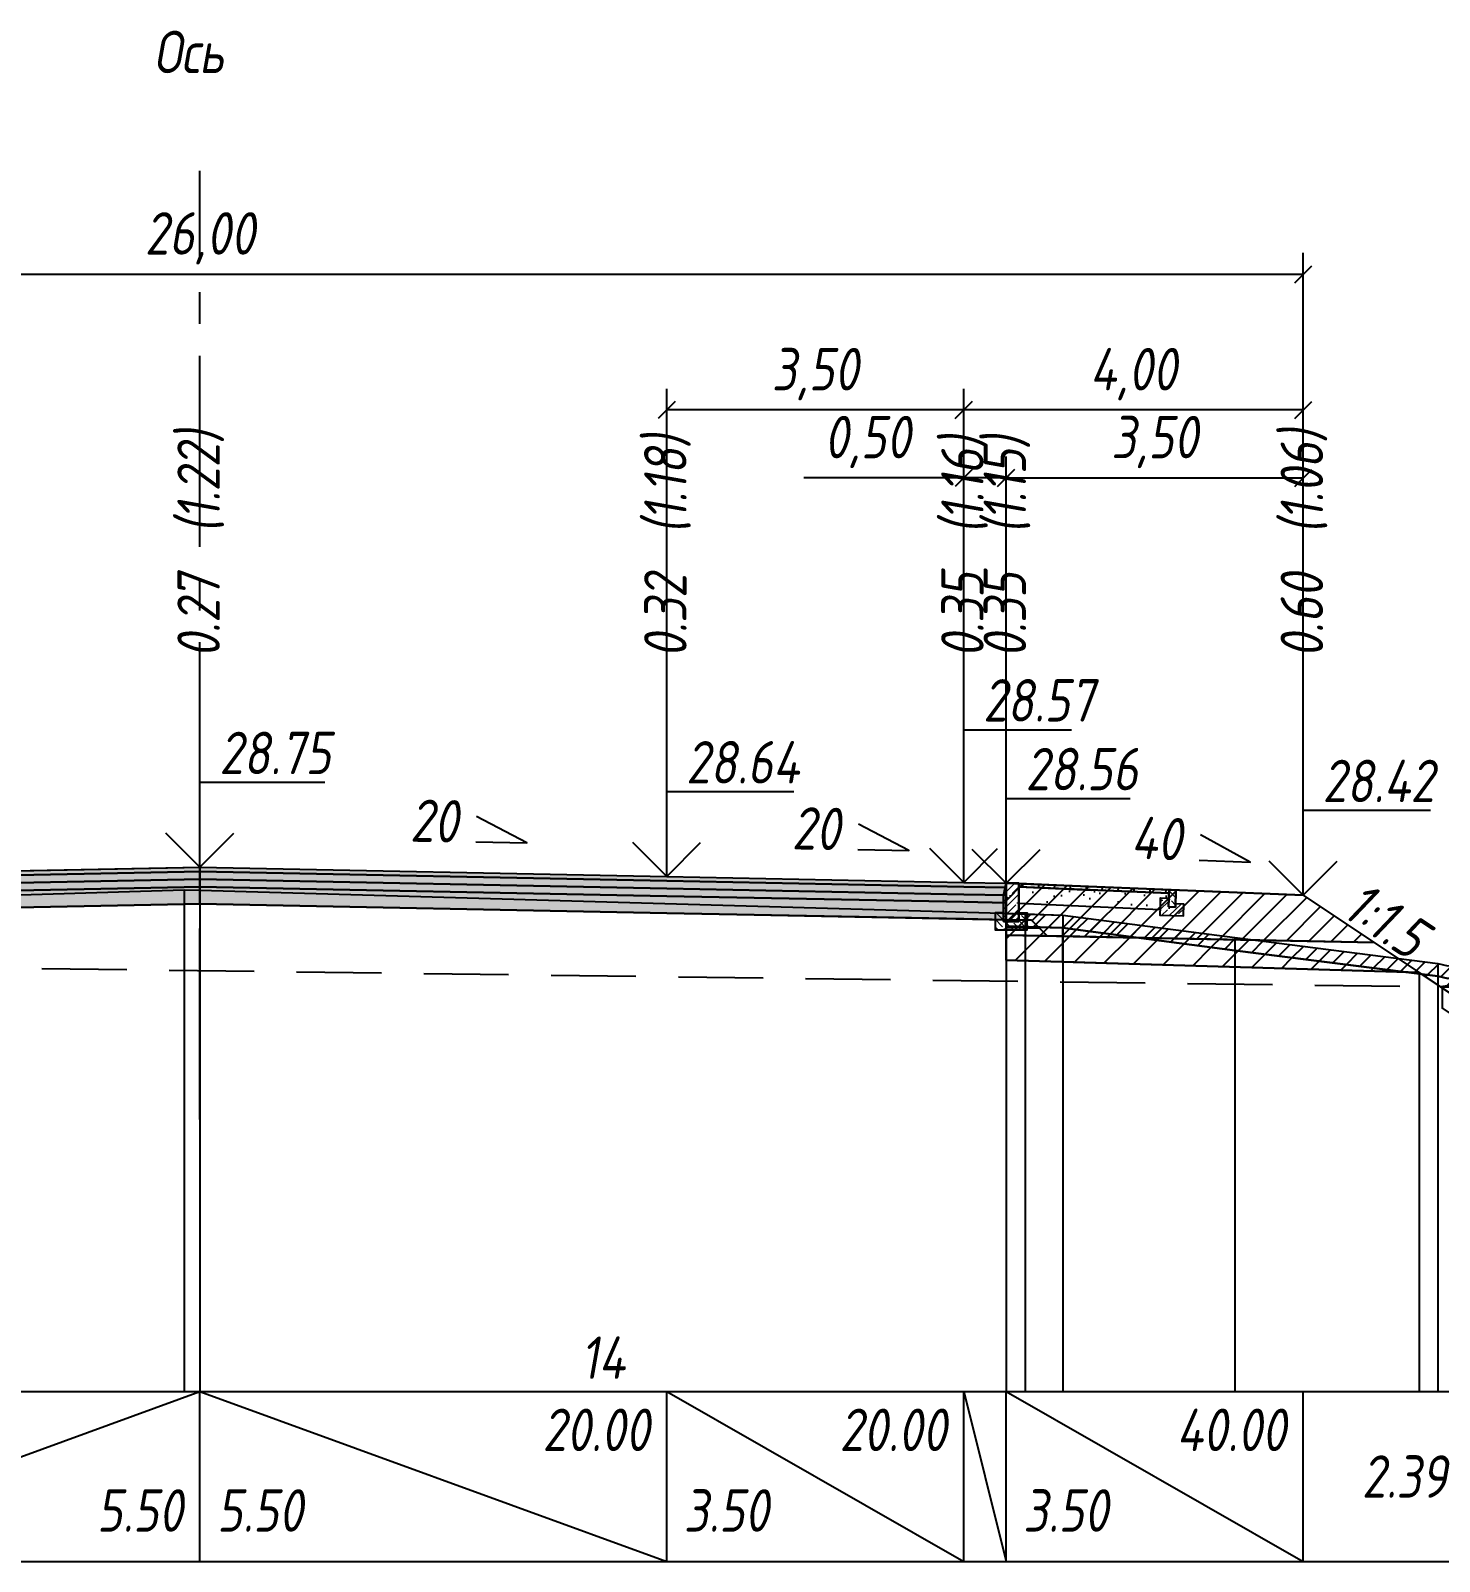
# Model space of a CAD drawing. Extents: x -717 to 1451, y -133302 to 233.
# Drawn here: x -200.5 to -117.5, y -108583.1 to -108492.9 of the extents above; entities that cross this region are included whole.
import ezdxf
from ezdxf.enums import TextEntityAlignment as Align

# ---------------------------------------------------------------- set-up
doc = ezdxf.new("R2010")
doc.units = 0
doc.linetypes.add('осевая2', pattern=[1.125, 0.75, -0.125, 0.125, -0.125])
doc.linetypes.add('штриховая', pattern=[0.75, 0.5, -0.25])
for name, color, linetype in [('Интерполированный поперечник', 2, 'Continuous'), ('КОД_399', 252, 'Continuous'), ('Код_514', 1, 'Continuous'), ('Контур_0', 7, 'Continuous'), ('Контур_2521', 7, 'Continuous'), ('Контур_2564', 7, 'Continuous'), ('Контур_2660', 7, 'Continuous'), ('Контур_2665', 7, 'Continuous'), ('Контур_400', 7, 'Continuous'), ('Контур_508', 7, 'Continuous'), ('Контур_512', 7, 'Continuous'), ('Контур_513', 7, 'Continuous'), ('Контур_818', 7, 'Continuous'), ('Красный поперечник', 1, 'Continuous'), ('Объём_2501', 7, 'Continuous'), ('Объём_2564', 7, 'Continuous'), ('Объём_2650', 7, 'Continuous'), ('Объём_2660', 7, 'Continuous'), ('Объём_2661', 7, 'Continuous'), ('Объём_2665', 7, 'Continuous'), ('Объём_2666', 7, 'Continuous'), ('Ось', 1, 'осевая2'), ('Откосы', 7, 'Continuous'), ('Отметки покрытия', 7, 'Continuous'), ('Рабочие отметки', 7, 'Continuous'), ('Рабочие отметки доп.', 7, 'Continuous'), ('Слои выравнивания', 7, 'Continuous'), ('Таблица', 7, 'Continuous'), ('Уклоны проезжей части', 7, 'Continuous'), ('Черный поперечник', 3, 'Continuous')]:
    doc.layers.add(name, color=color, linetype=linetype)
for name, color, linetype, true_color in [('Контур_2540', 2, 'Continuous', 0xffff00), ('Контур_2560', 2, 'Continuous', 0xffff00), ('Контур_2561', 7, 'Continuous', 0xff8040), ('Контур_2562', 3, 'Continuous', 0x00ff00), ('Контур_2563', 7, 'Continuous', 0xff8000), ('Контур_2570', 7, 'Continuous', 0x80ff00), ('Контур_2725', 7, 'Continuous', 0x323232), ('Контур_2736', 4, 'Continuous', 0x00ffff), ('Контур_2760', 7, 'Continuous', 0x323232), ('Контур_2761', 7, 'Continuous', 0x323232), ('Контур_2762', 7, 'Continuous', 0x323232), ('Контур_2763', 7, 'Continuous', 0x323232), ('Контур_402', 7, 'Continuous', 0xff6464), ('Контур_703', 4, 'Continuous', 0x00ffff), ('Объём_2520', 7, 'Continuous', 0x80ffff), ('Объём_2540', 2, 'Continuous', 0xffff00), ('Объём_2560', 2, 'Continuous', 0xffff00), ('Объём_2561', 7, 'Continuous', 0xff8040), ('Объём_2562', 3, 'Continuous', 0x00ff00), ('Объём_2563', 7, 'Continuous', 0xff8000), ('Объём_2570', 7, 'Continuous', 0x80ff00), ('Объём_2600', 7, 'Continuous', 0x808000), ('Объём_2746', 2, 'Continuous', 0xffff00)]:
    doc.layers.add(name, color=color, linetype=linetype, true_color=true_color)
doc.styles.get("Standard").update_dxf_attribs({"font": 'txt', "height": 2.5})
doc.styles.add('М', font='romand.shx', dxfattribs={"width": 0.8, "oblique": 10, "height": 2.5})
doc.dimstyles.new('ISO-25', dxfattribs={"dimtxt": 2.5, "dimasz": 2.5, "dimexe": 1.25, "dimexo": 0.625, "dimtad": 1, "dimtxsty": 'Standard', "dimcen": 2.5, "dimadec": 0, "dimazin": 0, "dimtfac": 1, "dimtmove": 0, "dimatfit": 3, "dimfxl": 1, "dimarcsym": 0})
pattern_1 = [(45, (-402.9053, 64.8836), (-0.898025612, 0.898025612), [])]

# ---------------------------------------------------------------- blocks, each defined once
blk = doc.blocks.new('_Oblique')
at = {"color": 0, "linetype": 'ByBlock', "lineweight": -2}
blk.add_line((-0.5, -0.5), (0.5, 0.5), dxfattribs=at)
blk = doc.blocks.new('*D2208')
at = {"color": 0, "lineweight": -2, "transparency": 16777216}
for p, q in [((-142.994, -108542.604), (-142.994, -108518.029)), ((-125.494, -108543.304), (-125.494, -108518.029)), ((-142.994, -108519.279), (-125.494, -108519.279))]:
    blk.add_line(p, q, dxfattribs=at)
at = {"layer": 'Defpoints', "color": 0, "transparency": 16777216}
for p in [(-125.494, -108519.279), (-142.994, -108543.229), (-125.494, -108543.929)]:
    blk.add_point(p, dxfattribs=at)
at = {"color": 0, "lineweight": -2, "transparency": 16777216, "rotation": 180}
blk.add_blockref('_Oblique', (-142.994, -108519.279), dxfattribs=at)
at = {"color": 0, "lineweight": -2, "transparency": 16777216}
blk.add_blockref('_Oblique', (-125.494, -108519.279), dxfattribs=at)
at = {"color": 0, "transparency": 16777216, "insert": (-134.244, -108517.166), "char_height": 2.5, "width": 9.58333, "attachment_point": 5, "style": 'М'}
blk.add_mtext('3,50', dxfattribs=at)
blk = doc.blocks.new('*D2210')
at = {"color": 0, "lineweight": -2, "transparency": 16777216}
for p, q in [((-145.494, -108542.554), (-145.494, -108518.029)), ((-142.994, -108542.604), (-142.994, -108518.029)), ((-145.494, -108519.279), (-154.923, -108519.279)), ((-142.994, -108519.279), (-145.494, -108519.279))]:
    blk.add_line(p, q, dxfattribs=at)
at = {"layer": 'Defpoints', "color": 0, "transparency": 16777216}
for p in [(-142.994, -108519.279), (-145.494, -108543.179), (-142.994, -108543.229)]:
    blk.add_point(p, dxfattribs=at)
at = {"color": 0, "lineweight": -2, "transparency": 16777216, "rotation": 180}
blk.add_blockref('_Oblique', (-145.494, -108519.279), dxfattribs=at)
at = {"color": 0, "lineweight": -2, "transparency": 16777216}
blk.add_blockref('_Oblique', (-142.994, -108519.279), dxfattribs=at)
at = {"color": 0, "transparency": 16777216, "insert": (-151.161, -108517.166), "char_height": 2.5, "width": 9.16667, "attachment_point": 5, "style": 'М'}
blk.add_mtext('0,50', dxfattribs=at)
blk = doc.blocks.new('*D2212')
at = {"color": 0, "lineweight": -2, "transparency": 16777216}
for p, q in [((-162.994, -108542.204), (-162.994, -108514.029)), ((-145.494, -108542.554), (-145.494, -108514.029)), ((-145.494, -108515.279), (-162.994, -108515.279))]:
    blk.add_line(p, q, dxfattribs=at)
at = {"layer": 'Defpoints', "color": 0, "transparency": 16777216}
for p in [(-162.994, -108515.279), (-162.994, -108542.829), (-145.494, -108543.179)]:
    blk.add_point(p, dxfattribs=at)
at = {"color": 0, "lineweight": -2, "transparency": 16777216, "rotation": 180}
blk.add_blockref('_Oblique', (-162.994, -108515.279), dxfattribs=at)
at = {"color": 0, "lineweight": -2, "transparency": 16777216}
blk.add_blockref('_Oblique', (-145.494, -108515.279), dxfattribs=at)
at = {"color": 0, "transparency": 16777216, "insert": (-154.244, -108513.166), "char_height": 2.5, "width": 9.58333, "attachment_point": 5, "style": 'М'}
blk.add_mtext('3,50', dxfattribs=at)
blk = doc.blocks.new('*D2213')
at = {"color": 0, "lineweight": -2, "transparency": 16777216}
for p, q in [((-145.494, -108542.554), (-145.494, -108514.029)), ((-125.494, -108543.304), (-125.494, -108514.029)), ((-125.494, -108515.279), (-145.494, -108515.279))]:
    blk.add_line(p, q, dxfattribs=at)
at = {"layer": 'Defpoints', "color": 0, "transparency": 16777216}
for p in [(-145.494, -108515.279), (-145.494, -108543.179), (-125.494, -108543.929)]:
    blk.add_point(p, dxfattribs=at)
at = {"color": 0, "lineweight": -2, "transparency": 16777216, "rotation": 180}
blk.add_blockref('_Oblique', (-145.494, -108515.279), dxfattribs=at)
at = {"color": 0, "lineweight": -2, "transparency": 16777216}
blk.add_blockref('_Oblique', (-125.494, -108515.279), dxfattribs=at)
at = {"color": 0, "transparency": 16777216, "insert": (-135.494, -108513.166), "char_height": 2.5, "width": 9.16667, "attachment_point": 5, "style": 'М'}
blk.add_mtext('4,00', dxfattribs=at)
blk = doc.blocks.new('*D2215')
at = {"color": 0, "lineweight": -2, "transparency": 16777216}
for p, q in [((-255.494, -108543.304), (-255.494, -108506.029)), ((-125.494, -108543.304), (-125.494, -108506.029)), ((-255.494, -108507.279), (-125.494, -108507.279))]:
    blk.add_line(p, q, dxfattribs=at)
at = {"layer": 'Defpoints', "color": 0, "transparency": 16777216}
for p in [(-125.494, -108507.279), (-255.494, -108543.929), (-125.494, -108543.929)]:
    blk.add_point(p, dxfattribs=at)
at = {"color": 0, "lineweight": -2, "transparency": 16777216, "rotation": 180}
blk.add_blockref('_Oblique', (-255.494, -108507.279), dxfattribs=at)
at = {"color": 0, "lineweight": -2, "transparency": 16777216}
blk.add_blockref('_Oblique', (-125.494, -108507.279), dxfattribs=at)
at = {"color": 0, "transparency": 16777216, "insert": (-190.494, -108505.166), "char_height": 2.5, "width": 11.66667, "attachment_point": 5, "style": 'М'}
blk.add_mtext('26,00', dxfattribs=at)
blk = doc.blocks.new('Тротуар1')
at = {"linetype": 'Continuous', "lineweight": 13}
h = blk.add_hatch(dxfattribs=at)
h.set_pattern_fill('ANSI35', scale=5, angle=90)
h.set_pattern_definition([(135, (-1541.6927, -4801.9416), (-0.88388348, -0.88388348), []), (135, (-1541.6927, -4801.0577), (-0.88388348, -0.88388348), [1.5625, -0.3125, 0, -0.3125])])
h.paths.add_polyline_path([(-16.72, -1.24), (-17.72, -1.24), (-17.72, -2.24), (-18.52, -2.24), (-18.52, -1.85), (-19.52, -1.89), (-19.52, -3.24), (-16.72, -3.24)])
h = blk.add_hatch(dxfattribs=at)
h.set_pattern_fill('ANSI35', scale=5)
h.set_pattern_definition([(45, (-1541.6927, -4800.4416), (-0.88388348, 0.88388348), []), (45, (-1540.8088, -4800.4416), (-0.88388348, 0.88388348), [1.5625, -0.3125, 0, -0.3125])])
h.paths.add_polyline_path([(-17.72, -0.24), (-18.52, -0.24), (-18.52, -2.24), (-17.72, -2.24)])
at = {"linetype": 'Continuous'}
h = blk.add_hatch(dxfattribs=at)
h.set_pattern_fill('ANSI31', color=256, scale=15, angle=45, style=0)
h.set_pattern_definition([(90, (-1932.1888, -4954.235), (-1.875, 3e-16), [])])
h.paths.add_polyline_path([(0, 0), (-17.72, -0.24), (-17.71, -0.63), (-11.04, -0.58), (0, -0.4)])
at = {"layer": 'КОД_399'}
h = blk.add_hatch(dxfattribs=at)
h.set_pattern_fill('AR-CONC', scale=0.7, angle=45, style=0)
h.set_pattern_definition([(95, (-1932.189, -4954.235), (3.860864, 3.2396496), [0.525, -5.775]), (40, (-1932.189, -4954.235), (-4.409945, 3.036377), [0.42, -4.62]), (145.45144, (-1931.867, -4953.965), (-0.549081, 6.2760265), [0.4461813, -4.907995]), (91.1842, (-1933.179, -4953.245), (6.101854, 4.4632964), [0.7875, -8.6625]), (141.63564, (-1932.67, -4952.873), (-0.1953, 9.447982), [0.669272, -7.361996]), (36.18416, (-1933.179, -4953.245), (-0.1953, 9.447982), [0.63, -6.93]), (66, (-1932.4363, -4952.9975), (4.947401, 0.9616773), [0.525, -5.775]), (11, (-1932.4363, -4952.9975), (-2.38496, 4.793659), [0.42, -4.62]), (116.45144, (-1932.024, -4952.9174), (2.562441, 5.7553363), [0.4461813, -4.907995]), (82.5, (-1932.1888, -4954.235), (-1.5875523, 1.7079287), [0, -4.564, 0, -4.69, 0, -4.6375]), (52.5, (-1932.1888, -4954.235), (-0.6501106, 3.2543661), [0, -2.674, 0, -4.459, 0, -1.7675]), (12.5, (-1933.2926, -4955.3388), (2.7539272, 2.5306453), [0, -1.75, 0, -5.46, 0, -7.245]), (2.5, (-1933.7876, -4955.8337), (2.3911299, 3.3821186), [0, -2.275, 0, -3.626, 0, -5.145])])
h.paths.add_polyline_path([(0, -0.4), (-17.71, -0.63), (-17.72, -1.24), (-16.71, -1.24), (-16.72, -2.62), (-0.07, -2.41)])
at = {"linetype": 'Continuous'}
blk.add_lwpolyline([(-17.72, -1.24), (-16.72, -1.24), (-16.72, -3.24), (-19.52, -3.24), (-19.52, -1.89), (-18.52, -1.85)], dxfattribs=at)
at = {"color": 7, "lineweight": 30}
for points in [[(-18.52, -0.24), (-18.52, -2.24), (-17.72, -2.24), (-17.72, -0.24), (-18.52, -0.24)], [(-8.6, -0.53), (0, -0.4)]]:
    blk.add_lwpolyline(points, dxfattribs=at)
for points in [[(0, 0), (-17.72, -0.24), (-17.72, -0.63), (0, -0.4)], [(0, -0.4), (-17.71, -0.63), (-17.72, -1.24), (-16.71, -1.24), (-16.72, -2.62), (-0.07, -2.39)]]:
    blk.add_lwpolyline(points, close=True)
blk = doc.blocks.new('БР100.30.18')
at = {"linetype": 'Continuous', "lineweight": 13}
h = blk.add_hatch(dxfattribs=at)
h.set_pattern_fill('ANSI35', scale=5)
h.set_pattern_definition([(45, (-1504.996, -4799.2297), (-0.88388348, 0.88388348), []), (45, (-1504.1121, -4799.2297), (-0.88388348, 0.88388348), [1.5625, -0.3125, 0, -0.3125])])
h.paths.add_polyline_path([(0.3, 3.47), (1.8, 3.47), (1.8, -1.03), (0, -1.03), (0, 1.97)])
h = blk.add_hatch(dxfattribs=at)
h.set_pattern_fill('ANSI35', scale=5, angle=90)
h.set_pattern_definition([(135, (-1504.996, -4800.7297), (-0.88388348, -0.88388348), []), (135, (-1504.996, -4799.8458), (-0.88388348, -0.88388348), [1.5625, -0.3125, 0, -0.3125])])
h.paths.add_polyline_path([(-1, -0.03), (0, -0.03), (0, -1.03), (1.8, -1.03), (1.8, -0.03), (2.8, -0.03), (2.8, -2.03), (-1, -2.03)])
at = {"color": 7, "lineweight": 30}
blk.add_lwpolyline([(1.8, -1.03), (0, -1.03), (0, 1.97), (0.3, 3.47), (1.8, 3.47)], close=True, dxfattribs=at)
at = {"linetype": 'Continuous'}
blk.add_lwpolyline([(0, -0.03), (-1, -0.03), (-1, -2.03), (2.8, -2.03), (2.8, -0.03), (1.8, -0.03)], dxfattribs=at)

msp = doc.modelspace()

# ---------------------------------------------------------------- hatches: boundary and pattern name
at = {"layer": 'Объём_2563'}
h = msp.add_hatch(dxfattribs=at)
h.set_pattern_fill('ANSI31', color=256, scale=0.3)
h.set_pattern_definition([(45, (-402.9053, 64.8836), (-0.673519209, 0.673519209), [])])
h.paths.add_polyline_path([(-140.576, -108546.265), (-141.494, -108545.346), (-142.994, -108545.316), (-142.994, -108543.166), (-125.494, -108543.866), (-121.319, -108546.65)])
at = {"layer": 'Объём_2570'}
h = msp.add_hatch(dxfattribs=at)
h.set_pattern_fill('ANSI31', color=256, scale=0.2)
h.set_pattern_definition([(45, (-402.9053, 64.8836), (-0.449012806, 0.449012806), [])])
h.paths.add_polyline_path([(-105.134, -108548.295), (-109.205, -108548.551), (-111.211, -108550.117), (-111.578, -108550.111), (-112.003, -108549.985), (-116.44, -108548.737), (-116.962, -108548.776), (-117.568, -108548.638), (-129.518, -108547.116), (-139.652, -108545.79), (-142.994, -108545.689), (-142.994, -108544.939), (-139.652, -108545.04), (-129.518, -108546.366), (-117.568, -108547.888), (-116.962, -108548.026), (-116.44, -108547.987), (-112.003, -108549.235), (-111.578, -108549.361), (-111.211, -108549.367), (-109.205, -108547.801), (-105.134, -108547.545)])
at = {"layer": 'Объём_2600'}
h = msp.add_hatch(dxfattribs=at)
h.set_pattern_fill('ANSI31', color=6, scale=0.4)
h.set_pattern_definition(pattern_1)
h.paths.add_polyline_path([(-141.872, -108545.721), (-139.652, -108545.79), (-129.518, -108547.116), (-119.453, -108548.397), (-142.994, -108547.691), (-142.994, -108545.689)])
h = msp.add_hatch(dxfattribs=at)
h.set_pattern_fill('ANSI31', color=6, scale=0.4)
h.set_pattern_definition(pattern_1)
h.paths.add_polyline_path([(-117.568, -108548.638), (-116.962, -108548.776), (-116.44, -108548.737), (-115.518, -108548.996), (-117.404, -108549.26), (-118.519, -108548.516)])
at = {"layer": 'Слои выравнивания'}
for color, points in [(2, [(-237.994, -108543.166), (-235.494, -108543.116), (-217.994, -108542.766), (-191.427, -108542.235), (-190.494, -108542.216), (-190.494, -108542.466), (-191.427, -108542.485), (-217.994, -108543.016), (-235.494, -108543.366), (-237.994, -108543.416)]), (3, [(-237.994, -108543.416), (-235.494, -108543.366), (-217.994, -108543.016), (-191.427, -108542.485), (-190.494, -108542.466), (-190.494, -108542.916), (-191.427, -108542.935), (-217.994, -108543.466), (-235.494, -108543.816), (-237.994, -108543.866)]), (2, [(-190.494, -108542.216), (-162.994, -108542.766), (-145.494, -108543.116), (-142.994, -108543.166), (-142.994, -108543.416), (-145.494, -108543.366), (-162.994, -108543.016), (-190.494, -108542.466)]), (3, [(-190.494, -108542.466), (-162.994, -108543.016), (-145.494, -108543.366), (-142.994, -108543.416), (-142.994, -108543.866), (-145.494, -108543.816), (-162.994, -108543.466), (-190.494, -108542.916)]), (4, [(-237.994, -108543.866), (-235.494, -108543.816), (-217.994, -108543.466), (-191.427, -108542.935), (-190.494, -108542.916), (-190.494, -108543.366), (-191.427, -108543.385), (-217.994, -108543.916), (-235.494, -108544.266), (-237.994, -108544.316)]), (5, [(-237.994, -108544.316), (-235.494, -108544.266), (-217.994, -108543.916), (-191.427, -108543.385), (-190.494, -108543.366), (-190.494, -108544.366), (-191.427, -108544.385), (-217.994, -108544.916), (-235.494, -108545.266), (-237.994, -108545.316)]), (4, [(-190.494, -108542.916), (-162.994, -108543.466), (-145.494, -108543.816), (-142.994, -108543.866), (-142.994, -108544.316), (-145.494, -108544.266), (-162.994, -108543.916), (-190.494, -108543.366)]), (5, [(-190.494, -108543.366), (-162.994, -108543.916), (-145.494, -108544.266), (-142.994, -108544.316), (-142.994, -108545.316), (-145.494, -108545.266), (-162.994, -108544.916), (-190.494, -108544.366)])]:
    msp.add_hatch(color=color, dxfattribs=at).paths.add_polyline_path(points)

# ---------------------------------------------------------------- linework, layer by layer
at = {"layer": 'Интерполированный поперечник', "linetype": 'штриховая', "ltscale": 10, "flags": 128}
msp.add_lwpolyline([(-259.797, -108547.396), (-111.547, -108549.336)], dxfattribs=at)
at = {"layer": 'Код_514'}
for p, q in [((-217.994, -108583.116), (-190.494, -108573.116)), ((-190.494, -108583.116), (-190.494, -108573.116)), ((-190.494, -108573.116), (-162.994, -108583.116)), ((-162.994, -108583.116), (-162.994, -108573.116)), ((-162.994, -108573.116), (-145.494, -108583.116)), ((-145.494, -108583.116), (-145.494, -108573.116)), ((-145.494, -108573.116), (-142.994, -108583.116)), ((-142.994, -108583.116), (-142.994, -108573.116)), ((-142.994, -108573.116), (-125.494, -108583.116)), ((-125.494, -108583.116), (-125.494, -108573.116))]:
    msp.add_line(p, q, dxfattribs=at)
at = {"layer": 'Контур_0', "flags": 128}
for points in [[(-125.494, -108543.866), (-117.404, -108549.26), (-117.404, -108549.26), (-117.404, -108549.26), (-117.404, -108549.26), (-117.404, -108549.26), (-117.404, -108549.26), (-117.404, -108549.26), (-117.404, -108549.26), (-117.404, -108549.26), (-117.404, -108549.26), (-117.404, -108549.26), (-117.404, -108549.26), (-117.404, -108549.26), (-117.404, -108549.26), (-113.555, -108551.826)], [(-125.494, -108543.866), (-117.404, -108549.26)], [(-142.994, -108546.216), (-142.994, -108545.316), (-141.494, -108545.346), (-140.576, -108546.265), (-142.994, -108546.216), (-142.994, -108546.216)], [(-142.994, -108545.316), (-141.494, -108545.346), (-140.576, -108546.265), (-121.319, -108546.65)]]:
    msp.add_lwpolyline(points, dxfattribs=at)
at = {"layer": 'Контур_2521', "color": 250, "flags": 128}
msp.add_lwpolyline([(-142.994, -108545.766), (-141.035, -108545.805)], dxfattribs=at)
at = {"layer": 'Контур_2540', "flags": 128}
msp.add_lwpolyline([(-142.994, -108546.216), (-121.319, -108546.65), (-118.662, -108548.421), (-142.994, -108547.691), (-142.994, -108546.216), (-142.994, -108546.216)], dxfattribs=at)
at = {"layer": 'Контур_2560', "flags": 128}
msp.add_lwpolyline([(-142.994, -108543.166), (-125.494, -108543.866), (-125.494, -108543.866), (-125.494, -108543.866)], dxfattribs=at)
at = {"layer": 'Контур_2561', "flags": 128}
msp.add_lwpolyline([(-142.994, -108543.166), (-142.994, -108543.166), (-125.494, -108543.866), (-125.494, -108543.866), (-142.994, -108543.166)], dxfattribs=at)
at = {"layer": 'Контур_2562', "flags": 128}
msp.add_lwpolyline([(-125.494, -108543.866), (-125.494, -108543.866), (-125.494, -108543.866), (-125.494, -108543.866), (-125.494, -108543.866)], dxfattribs=at)
at = {"layer": 'Контур_2563', "flags": 128}
msp.add_lwpolyline([(-140.576, -108546.265), (-141.494, -108545.346), (-142.994, -108545.316), (-142.994, -108543.166), (-125.494, -108543.866), (-121.319, -108546.65), (-140.576, -108546.265), (-140.576, -108546.265)], dxfattribs=at)
at = {"layer": 'Контур_2564', "flags": 128}
msp.add_lwpolyline([(-142.994, -108543.166), (-125.494, -108543.866)], dxfattribs=at)
at = {"layer": 'Контур_2570', "flags": 128}
msp.add_lwpolyline([(-142.994, -108545.689), (-141.872, -108545.721), (-139.652, -108545.79), (-129.518, -108547.116), (-117.568, -108548.638), (-116.962, -108548.776), (-116.44, -108548.737), (-112.003, -108549.985), (-111.578, -108550.111), (-111.211, -108550.117), (-109.205, -108548.551), (-100.819, -108548.025), (-100.718, -108547.998), (-83.188, -108547.881), (-82.901, -108547.887), (-82.79, -108547.871), (-80.838, -108547.821), (-80.134, -108547.777)], dxfattribs=at)
at = {"layer": 'Контур_2660', "flags": 128}
msp.add_lwpolyline([(-142.994, -108547.691), (-118.662, -108548.421)], dxfattribs=at)
at = {"layer": 'Контур_2665', "flags": 128}
msp.add_lwpolyline([(-125.494, -108543.866), (-125.494, -108543.866)], dxfattribs=at)
at = {"layer": 'Контур_2725', "flags": 128}
msp.add_lwpolyline([(-237.994, -108545.316), (-235.494, -108545.266), (-217.994, -108544.916), (-191.427, -108544.385), (-190.494, -108544.366), (-162.994, -108544.916), (-145.494, -108545.266), (-142.994, -108545.316)], dxfattribs=at)
at = {"layer": 'Контур_2736', "flags": 128}
msp.add_lwpolyline([(-125.494, -108543.866), (-117.404, -108549.26)], dxfattribs=at)
at = {"layer": 'Контур_2760', "flags": 128}
msp.add_lwpolyline([(-237.994, -108543.166), (-235.494, -108543.116), (-217.994, -108542.766), (-191.427, -108542.235), (-190.494, -108542.216), (-162.994, -108542.766), (-145.494, -108543.116), (-142.994, -108543.166)], dxfattribs=at)
at = {"layer": 'Контур_2761', "flags": 128}
msp.add_lwpolyline([(-237.994, -108543.416), (-235.494, -108543.366), (-217.994, -108543.016), (-191.427, -108542.485), (-190.494, -108542.466), (-162.994, -108543.016), (-145.494, -108543.366), (-142.994, -108543.416)], dxfattribs=at)
at = {"layer": 'Контур_2762', "flags": 128}
msp.add_lwpolyline([(-237.994, -108543.866), (-235.494, -108543.816), (-217.994, -108543.466), (-191.427, -108542.935), (-190.494, -108542.916), (-162.994, -108543.466), (-145.494, -108543.816), (-142.994, -108543.866)], dxfattribs=at)
at = {"layer": 'Контур_2763', "flags": 128}
msp.add_lwpolyline([(-237.994, -108544.316), (-235.494, -108544.266), (-217.994, -108543.916), (-191.427, -108543.385), (-190.494, -108543.366), (-162.994, -108543.916), (-145.494, -108544.266), (-142.994, -108544.316)], dxfattribs=at)
at = {"layer": 'Контур_400', "flags": 128}
for points in [[(-237.994, -108543.166), (-235.494, -108543.116), (-235.494, -108543.116), (-235.494, -108543.116), (-235.494, -108543.116), (-235.494, -108543.116), (-235.494, -108543.116), (-217.994, -108542.766), (-190.494, -108542.216)], [(-190.494, -108542.216), (-162.994, -108542.766), (-145.494, -108543.116), (-145.494, -108543.116), (-145.494, -108543.116), (-145.494, -108543.116), (-145.494, -108543.116), (-145.494, -108543.116), (-142.994, -108543.166)]]:
    msp.add_lwpolyline(points, dxfattribs=at)
at = {"layer": 'Контур_402', "flags": 128}
msp.add_lwpolyline([(-262.327, -108548.421), (-237.994, -108547.691), (-237.994, -108545.316), (-190.494, -108544.366), (-142.994, -108545.316), (-142.994, -108547.691), (-118.662, -108548.421)], dxfattribs=at)
at = {"layer": 'Контур_508', "flags": 128}
msp.add_lwpolyline([(-237.994, -108545.316), (-190.494, -108544.366), (-142.994, -108545.316), (-142.994, -108547.691), (-118.662, -108548.421), (-117.305, -108549.326), (-117.305, -108550.528), (-113.858, -108552.826), (-113.555, -108552.826), (-111.555, -108552.826), (-111.252, -108552.826), (-107.805, -108550.528), (-107.805, -108549.326), (-105.134, -108547.545)], dxfattribs=at)
at = {"layer": 'Контур_512', "flags": 128}
msp.add_lwpolyline([(-142.994, -108547.691), (-118.662, -108548.421), (-117.305, -108549.326), (-117.305, -108550.528), (-113.858, -108552.826), (-113.555, -108552.826), (-111.555, -108552.826), (-111.252, -108552.826), (-107.805, -108550.528), (-107.805, -108549.326), (-105.134, -108547.545)], dxfattribs=at)
at = {"layer": 'Контур_513', "flags": 128}
msp.add_lwpolyline([(-237.994, -108545.316), (-190.494, -108544.366), (-142.994, -108545.316), (-142.994, -108547.691), (-118.662, -108548.421), (-117.305, -108549.326), (-117.305, -108550.528), (-113.858, -108552.826), (-113.555, -108552.826), (-111.555, -108552.826), (-111.252, -108552.826), (-107.805, -108550.528), (-107.805, -108549.326), (-105.134, -108547.545)], dxfattribs=at)
at = {"layer": 'Контур_703', "flags": 128}
msp.add_lwpolyline([(-125.494, -108543.866), (-117.404, -108549.26)], dxfattribs=at)
at = {"layer": 'Контур_818', "flags": 128}
msp.add_lwpolyline([(-142.994, -108545.689), (-141.872, -108545.721), (-139.652, -108545.79), (-129.518, -108547.116), (-117.568, -108548.638), (-116.962, -108548.776), (-116.44, -108548.737), (-112.003, -108549.985), (-111.578, -108550.111), (-111.211, -108550.117), (-109.205, -108548.551), (-105.134, -108548.295)], dxfattribs=at)
at = {"layer": 'Красный поперечник'}
for p, q in [((-217.994, -108542.766), (-190.494, -108542.216)), ((-190.494, -108542.216), (-162.994, -108542.766)), ((-162.994, -108542.766), (-145.494, -108543.116)), ((-145.494, -108543.116), (-142.994, -108543.166)), ((-142.994, -108543.166), (-125.494, -108543.866)), ((-125.494, -108543.866), (-113.555, -108551.826)), ((-142.994, -108547.691), (-142.994, -108573.116)), ((-118.662, -108548.421), (-118.662, -108573.116))]:
    msp.add_line(p, q, dxfattribs=at)
at = {"layer": 'Объём_2501', "flags": 128}
for points in [[(-237.994, -108543.166), (-235.494, -108543.116), (-235.494, -108543.116), (-235.494, -108543.116), (-235.494, -108543.116), (-235.494, -108543.116), (-235.494, -108543.116), (-217.994, -108542.766), (-190.494, -108542.216)], [(-190.494, -108542.216), (-162.994, -108542.766), (-145.494, -108543.116), (-145.494, -108543.116), (-145.494, -108543.116), (-145.494, -108543.116), (-145.494, -108543.116), (-145.494, -108543.116), (-142.994, -108543.166)]]:
    msp.add_lwpolyline(points, dxfattribs=at)
at = {"layer": 'Объём_2520', "color": 250, "flags": 128}
msp.add_lwpolyline([(-142.994, -108546.216), (-142.994, -108545.316), (-141.494, -108545.346), (-140.576, -108546.265), (-142.994, -108546.216), (-142.994, -108546.216)], dxfattribs=at)
at = {"layer": 'Объём_2540', "flags": 128}
msp.add_lwpolyline([(-142.994, -108546.216), (-121.319, -108546.65), (-118.662, -108548.421), (-142.994, -108547.691), (-142.994, -108546.216), (-142.994, -108546.216)], dxfattribs=at)
at = {"layer": 'Объём_2560', "flags": 128}
msp.add_lwpolyline([(-142.994, -108543.166), (-125.494, -108543.866), (-125.494, -108543.866), (-125.494, -108543.866)], dxfattribs=at)
at = {"layer": 'Объём_2561', "flags": 128}
msp.add_lwpolyline([(-142.994, -108543.166), (-142.994, -108543.166), (-125.494, -108543.866), (-125.494, -108543.866), (-142.994, -108543.166)], dxfattribs=at)
at = {"layer": 'Объём_2562', "flags": 128}
msp.add_lwpolyline([(-125.494, -108543.866), (-125.494, -108543.866), (-125.494, -108543.866), (-125.494, -108543.866), (-125.494, -108543.866)], dxfattribs=at)
at = {"layer": 'Объём_2563', "color": 250, "flags": 128}
msp.add_lwpolyline([(-140.576, -108546.265), (-141.494, -108545.346), (-142.994, -108545.316), (-142.994, -108543.166), (-125.494, -108543.866), (-121.319, -108546.65), (-140.576, -108546.265), (-140.576, -108546.265)], dxfattribs=at)
at = {"layer": 'Объём_2564', "flags": 128}
msp.add_lwpolyline([(-142.994, -108543.166), (-125.494, -108543.866)], dxfattribs=at)
at = {"layer": 'Объём_2570', "flags": 128}
msp.add_lwpolyline([(-105.134, -108548.295), (-109.205, -108548.551), (-111.211, -108550.117), (-111.578, -108550.111), (-112.003, -108549.985), (-116.44, -108548.737), (-116.962, -108548.776), (-117.568, -108548.638), (-129.518, -108547.116), (-139.652, -108545.79), (-142.994, -108545.689), (-142.994, -108544.939), (-139.652, -108545.04), (-129.518, -108546.366), (-117.568, -108547.888), (-116.962, -108548.026), (-116.44, -108547.987), (-112.003, -108549.235), (-111.578, -108549.361), (-111.211, -108549.367), (-109.205, -108547.801), (-105.134, -108547.545), (-105.134, -108548.295), (-105.134, -108548.295)], dxfattribs=at)
at = {"layer": 'Объём_2600', "color": 5, "flags": 128}
msp.add_lwpolyline([(-119.453, -108548.397), (-118.662, -108548.421), (-118.519, -108548.516), (-119.453, -108548.397), (-119.453, -108548.397)], dxfattribs=at)
at = {"layer": 'Объём_2650', "color": 6, "flags": 128}
for points in [[(-141.872, -108545.721), (-139.652, -108545.79), (-129.518, -108547.116), (-119.453, -108548.397), (-142.994, -108547.691), (-142.994, -108545.689), (-141.872, -108545.721), (-141.872, -108545.721)], [(-117.568, -108548.638), (-116.962, -108548.776), (-116.44, -108548.737), (-115.518, -108548.996), (-117.404, -108549.26), (-118.519, -108548.516), (-117.568, -108548.638), (-117.568, -108548.638)]]:
    msp.add_lwpolyline(points, dxfattribs=at)
at = {"layer": 'Объём_2660', "flags": 128}
msp.add_lwpolyline([(-142.994, -108547.691), (-118.662, -108548.421)], dxfattribs=at)
at = {"layer": 'Объём_2661', "flags": 128}
msp.add_lwpolyline([(-125.494, -108543.866), (-117.404, -108549.26)], dxfattribs=at)
at = {"layer": 'Объём_2665', "flags": 128}
msp.add_lwpolyline([(-125.494, -108543.866), (-125.494, -108543.866)], dxfattribs=at)
at = {"layer": 'Объём_2666', "flags": 128}
msp.add_lwpolyline([(-125.494, -108543.866), (-117.404, -108549.26)], dxfattribs=at)
at = {"layer": 'Объём_2746', "flags": 128}
msp.add_lwpolyline([(-139.652, -108547.792), (-139.652, -108545.79), (-129.518, -108547.116), (-119.453, -108548.397), (-139.652, -108547.792), (-139.652, -108547.792)], dxfattribs=at)
at = {"layer": 'Ось', "ltscale": 15}
msp.add_line((-190.494, -108557.087), (-190.494, -108501.187), dxfattribs=at)
at = {"layer": 'Откосы', "color": 1, "flags": 128}
for points in [[(-174.231, -108540.725), (-171.232, -108540.784), (-174.201, -108539.225)], [(-151.731, -108541.175), (-148.732, -108541.234), (-151.701, -108539.675)], [(-131.613, -108541.801), (-128.615, -108541.921), (-131.553, -108540.302)]]:
    msp.add_lwpolyline(points, dxfattribs=at)
at = {"layer": 'Отметки покрытия', "color": 1}
for p, q in [((-145.494, -108543.116), (-145.494, -108534.116)), ((-145.494, -108534.116), (-139.144, -108534.116)), ((-190.494, -108542.216), (-190.494, -108537.216)), ((-190.494, -108537.216), (-183.144, -108537.216)), ((-162.994, -108542.766), (-162.994, -108537.766)), ((-162.994, -108537.766), (-155.494, -108537.766)), ((-142.994, -108543.166), (-142.994, -108538.166)), ((-142.994, -108538.166), (-135.694, -108538.166)), ((-125.494, -108543.866), (-125.494, -108538.866)), ((-125.494, -108538.866), (-117.994, -108538.866)), ((-190.494, -108542.216), (-192.494, -108540.216)), ((-190.494, -108542.216), (-188.494, -108540.216)), ((-162.994, -108542.766), (-164.994, -108540.766)), ((-162.994, -108542.766), (-160.994, -108540.766)), ((-145.494, -108543.116), (-147.494, -108541.116)), ((-145.494, -108543.116), (-143.494, -108541.116)), ((-142.994, -108543.166), (-144.994, -108541.166)), ((-142.994, -108543.166), (-140.994, -108541.166)), ((-125.494, -108543.866), (-127.494, -108541.866)), ((-125.494, -108543.866), (-123.494, -108541.866))]:
    msp.add_line(p, q, dxfattribs=at)
at = {"layer": 'Слои выравнивания'}
for p, q in [((-190.494, -108542.216), (-190.494, -108573.116)), ((-142.994, -108543.166), (-142.994, -108573.116))]:
    msp.add_line(p, q, dxfattribs=at)
at = {"layer": 'Слои выравнивания', "color": 2, "flags": 128}
for points in [[(-237.994, -108543.166), (-235.494, -108543.116), (-217.994, -108542.766), (-191.427, -108542.235), (-190.494, -108542.216), (-190.494, -108542.466), (-191.427, -108542.485), (-217.994, -108543.016), (-235.494, -108543.366), (-237.994, -108543.416)], [(-190.494, -108542.216), (-162.994, -108542.766), (-145.494, -108543.116), (-142.994, -108543.166), (-142.994, -108543.416), (-145.494, -108543.366), (-162.994, -108543.016), (-190.494, -108542.466)]]:
    msp.add_lwpolyline(points, close=True, dxfattribs=at)
at = {"layer": 'Слои выравнивания', "color": 3, "flags": 128}
for points in [[(-237.994, -108543.416), (-235.494, -108543.366), (-217.994, -108543.016), (-191.427, -108542.485), (-190.494, -108542.466), (-190.494, -108542.916), (-191.427, -108542.935), (-217.994, -108543.466), (-235.494, -108543.816), (-237.994, -108543.866)], [(-190.494, -108542.466), (-162.994, -108543.016), (-145.494, -108543.366), (-142.994, -108543.416), (-142.994, -108543.866), (-145.494, -108543.816), (-162.994, -108543.466), (-190.494, -108542.916)]]:
    msp.add_lwpolyline(points, close=True, dxfattribs=at)
at = {"layer": 'Слои выравнивания', "color": 4, "flags": 128}
for points in [[(-237.994, -108543.866), (-235.494, -108543.816), (-217.994, -108543.466), (-191.427, -108542.935), (-190.494, -108542.916), (-190.494, -108543.366), (-191.427, -108543.385), (-217.994, -108543.916), (-235.494, -108544.266), (-237.994, -108544.316)], [(-190.494, -108542.916), (-162.994, -108543.466), (-145.494, -108543.816), (-142.994, -108543.866), (-142.994, -108544.316), (-145.494, -108544.266), (-162.994, -108543.916), (-190.494, -108543.366)]]:
    msp.add_lwpolyline(points, close=True, dxfattribs=at)
at = {"layer": 'Слои выравнивания', "color": 5, "flags": 128}
for points in [[(-237.994, -108544.316), (-235.494, -108544.266), (-217.994, -108543.916), (-191.427, -108543.385), (-190.494, -108543.366), (-190.494, -108544.366), (-191.427, -108544.385), (-217.994, -108544.916), (-235.494, -108545.266), (-237.994, -108545.316)], [(-190.494, -108543.366), (-162.994, -108543.916), (-145.494, -108544.266), (-142.994, -108544.316), (-142.994, -108545.316), (-145.494, -108545.266), (-162.994, -108544.916), (-190.494, -108544.366)]]:
    msp.add_lwpolyline(points, close=True, dxfattribs=at)
at = {"layer": 'Таблица'}
for p, q in [((-322.905, -108573.116), (-80.134, -108573.116)), ((-322.905, -108583.116), (-80.134, -108583.116))]:
    msp.add_line(p, q, dxfattribs=at)
at = {"layer": 'Черный поперечник', "color": 7}
for p, q in [((-191.427, -108543.545), (-191.427, -108573.116)), ((-190.494, -108543.572), (-190.494, -108573.116)), ((-141.872, -108544.971), (-141.872, -108573.116)), ((-139.652, -108545.04), (-139.652, -108573.116)), ((-129.518, -108546.366), (-129.518, -108573.116)), ((-117.568, -108547.888), (-117.568, -108573.116))]:
    msp.add_line(p, q, dxfattribs=at)
at = {"layer": 'Черный поперечник', "flags": 128}
msp.add_lwpolyline([(-241.62, -108545.073), (-191.427, -108543.545), (-190.494, -108543.572), (-141.872, -108544.971), (-139.652, -108545.04), (-129.518, -108546.366), (-117.568, -108547.888), (-116.962, -108548.026), (-116.44, -108547.987), (-112.003, -108549.235), (-111.578, -108549.361), (-111.211, -108549.367), (-109.205, -108547.801), (-100.819, -108547.275), (-100.718, -108547.248), (-83.188, -108547.131), (-82.901, -108547.137), (-82.79, -108547.121), (-80.838, -108547.071), (-80.134, -108547.027)], dxfattribs=at)

# ---------------------------------------------------------------- block references
at = {"lineweight": 18, "xscale": 0.5, "yscale": 0.5, "zscale": 0.5, "rotation": 359.9444632229611}
msp.add_blockref('БР100.30.18', (-143.146, -108544.899), dxfattribs=at)
at = {"xscale": -0.4999999999999982, "yscale": 0.4999999999999997, "zscale": 0.4999999999999997, "rotation": 358.2855609405552}
msp.add_blockref('Тротуар1', (-142.244, -108543.167), dxfattribs=at)

# ---------------------------------------------------------------- texts
at = {"layer": 'Код_514', "style": 'М', "oblique": 10, "width": 0.8}
for s, p in [('20.00', (-163.994, -108574.116)), ('20.00', (-146.494, -108574.116)), ('40.00', (-126.494, -108574.116))]:
    msp.add_text(s, height=2.5, dxfattribs=at).set_placement(p, align=Align.TOP_RIGHT)
msp.add_text('2.39', height=2.5, dxfattribs=at).set_placement((-119.525, -108578.116), align=Align.MIDDLE_CENTER)
msp.add_text('5.50', height=2.5, dxfattribs=at).set_placement((-191.494, -108582.116), align=Align.BOTTOM_RIGHT)
for s, p in [('5.50', (-189.494, -108582.116)), ('3.50', (-161.994, -108582.116)), ('3.50', (-141.994, -108582.116))]:
    msp.add_text(s, height=2.5, dxfattribs=at).set_placement(p, align=Align.BOTTOM_LEFT)
at = {"layer": 'Ось', "ltscale": 15, "style": 'М', "oblique": 10, "width": 0.8}
msp.add_text('Ось ', height=2.5, dxfattribs=at).set_placement((-190.494, -108496.187), align=Align.BOTTOM_CENTER)
at = {"layer": 'Отметки покрытия', "color": 1, "style": 'М', "oblique": 10, "width": 0.8}
for s, p in [('28.57', (-144.353, -108534.385)), ('28.75', (-189.353, -108537.485)), ('28.64', (-161.853, -108538.035)), ('28.56', (-141.853, -108538.435)), ('28.42', (-124.353, -108539.135))]:
    msp.add_text(s, height=2.5, dxfattribs=at).set_placement(p, align=Align.BOTTOM_LEFT)
at = {"layer": 'Рабочие отметки', "color": 1, "style": 'М', "oblique": 10, "width": 0.8}
for s, p in [('0.27', (-190.572, -108529.866)), ('0.35', (-145.572, -108529.866)), ('0.35', (-143.072, -108529.866)), ('0.32', (-163.072, -108529.866)), ('0.60', (-125.572, -108529.866))]:
    msp.add_text(s, height=2.5, rotation=90, dxfattribs=at).set_placement(p, align=Align.MIDDLE_LEFT)
at = {"layer": 'Рабочие отметки доп.', "color": 1, "style": 'М', "oblique": 10, "width": 0.8}
for s, p in [('(1.22)', (-190.572, -108522.516)), ('(1.18)', (-163.072, -108522.566)), ('(1.06)', (-125.572, -108522.566)), ('(1.16)', (-145.572, -108522.566)), ('(1.15)', (-143.072, -108522.566))]:
    msp.add_text(s, height=2.5, rotation=90, dxfattribs=at).set_placement(p, align=Align.MIDDLE_LEFT)
at = {"layer": 'Слои выравнивания', "style": 'М', "oblique": 10, "width": 0.8}
msp.add_text('14', height=2.5, dxfattribs=at).set_placement((-166.744, -108573.116), align=Align.BOTTOM_CENTER)
at = {"layer": 'Уклоны проезжей части', "color": 1, "style": 'М', "oblique": 10, "width": 0.8}
for s, rotation, p in [('20', 358.85423, (-176.724, -108541.491)), ('20', 358.85423, (-154.224, -108541.941)), ('40', 357.70938, (-134.204, -108542.517)), ('1:1.5', 326.30994, (-121.693, -108547.014))]:
    msp.add_text(s, height=2.5, rotation=rotation, dxfattribs=at).set_placement(p, align=Align.BOTTOM_CENTER)

# ---------------------------------------------------------------- dimensions: what is measured, and where the dimension line sits
at = {"color": 5}
for base, p1, picture, middle in [((-125.494, -108507.279), (-255.494, -108543.929), '*D2215', (-190.494, -108505.166)), ((-125.494, -108519.279), (-142.994, -108543.229), '*D2208', (-134.244, -108517.166))]:
    dim = msp.add_linear_dim(base=base, p1=p1, p2=(-125.494, -108543.929), angle=180, dimstyle='ISO-25', override={"dimasz": 1, "dimlfac": 0.2, "dimzin": 0, "dimtxsty": 'М', "dimblk1": 'Oblique', "dimblk2": 'Oblique', "dimsah": 1}, dxfattribs=at)
    dim.commit()
    dim.dimension.update_dxf_attribs({"geometry": picture, "text_midpoint": middle})
for base, p1, p2, picture, middle in [((-162.994, -108515.279), (-145.494, -108543.179), (-162.994, -108542.829), '*D2212', (-154.244, -108513.166)), ((-145.494, -108515.279), (-125.494, -108543.929), (-145.494, -108543.179), '*D2213', (-135.494, -108513.166))]:
    dim = msp.add_linear_dim(base=base, p1=p1, p2=p2, dimstyle='ISO-25', override={"dimasz": 1, "dimlfac": 0.2, "dimzin": 0, "dimtxsty": 'М', "dimblk1": 'Oblique', "dimblk2": 'Oblique', "dimsah": 1}, dxfattribs=at)
    dim.commit()
    dim.dimension.update_dxf_attribs({"geometry": picture, "text_midpoint": middle})
dim = msp.add_linear_dim(base=(-142.994, -108519.279), p1=(-145.494, -108543.179), p2=(-142.994, -108543.229), angle=180, dimstyle='ISO-25', override={"dimasz": 1, "dimlfac": 0.2, "dimzin": 0, "dimtxsty": 'М', "dimblk1": 'Oblique', "dimblk2": 'Oblique', "dimsah": 1}, dxfattribs=at)
dim.commit()
dim.dimension.update_dxf_attribs({"geometry": '*D2210', "text_midpoint": (-151.161, -108519.279), "dimtype": 160})

doc.saveas('drawing.dxf')
